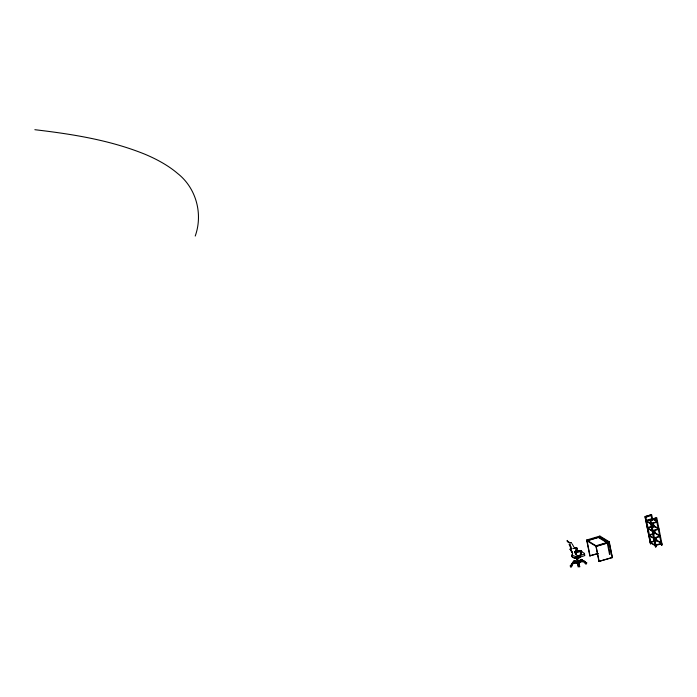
<?xml version="1.0" encoding="UTF-8"?>
<svg xmlns="http://www.w3.org/2000/svg" width="697" height="697" viewBox="0 0 697 697"><rect width="100%" height="100%" fill="white"/><g stroke="black" fill="none" stroke-linecap="round" stroke-linejoin="round"><path stroke-width="1.05" d="M572.594 553.941A3.241 0.958 -11.2 0 0 572.193 554.159L572.176 555.979A3.241 0.958 -11.2 0 1 572.568 555.701M572.263 563.315C572.707 561.573 575.539 564.57 573.509 562.714C577.935 561.181 566.077 566.809 575.922 562.374L572.237 563.524A1.446 1.316 -58.6 0 0 571.183 565.276L570.974 565.415M585.837 562.488L585.637 562.479A1.446 1.307 36.8 0 0 583.894 561.268L580.096 561.555L583.912 561.12L583.45 561.921L583.363 560.493L583.929 561.216A1.446 1.307 36.8 0 1 585.576 562.435L586.046 562.645M576.184 561.895L576.489 561.451M577.839 556.807L578.257 556.999A0.967 0.88 -58.6 0 0 579.521 557.844A0.967 0.88 -58.6 0 0 579.773 556.215L581.176 551.066C582.012 550.935 581.89 550.194 579.948 556.415M583.607 560.998L583.581 561.521M575.565 554.045A0.967 0.88 -58.6 0 0 575.373 553.575L575.766 553.862C578.737 547.772 576.21 544.191 575.417 553.653M572.22 563.071L572.237 563.524M575.269 553.087L579.137 551.937A2.169 0.645 -11.2 0 1 581.89 551.815L584.452 553.383A2.169 0.645 -11.2 0 1 583.232 554.446L577.046 556.293A3.241 0.958 -11.2 0 1 575.966 556.467L575.626 558.088A3.241 0.958 -11.2 0 0 577.36 557.87L579.294 557.295M195.221 236.048C203.175 213.918 196.223 188.016 177.596 173.448A486.863 143.965 -11.2 0 0 145.02 154.272C109.952 140.045 72.235 134.103 34.85 129.703M577.203 548.548L576.646 548.295L575.33 553.139M581.734 551.318L580.296 556.624L579.625 556.276M579.407 565.433C577.273 566.252 578.832 565.363 579.181 565.023M578.196 566.783C577.63 567.707 579.643 565.467 579.529 566.034M575.583 553.671L576.985 548.504M580.113 556.441L581.516 551.275M577.29 561.46L574.711 561.05A1.446 0.81 66.8 0 0 574.093 562.287L573.1 562.706A1.446 0.81 66.8 0 1 573.727 561.529L573.988 560.71L574.555 560.806M579.834 561.477L579.765 561.982M585.75 562.732C586.081 564.945 587.789 561.878 585.994 562.688M582.1 560.493C582.309 563.559 581.777 559.438 582.953 560.719M573.866 562.226L573.1 562.706M578.519 561.085L579.155 560.972M570.782 565.459L571.305 566.286L570.468 566.844L570.224 565.633L572.15 565.302L571.244 565.258M582.178 560.623C583.293 559.979 580.235 561.573 582.901 560.763A1.446 0.819 -89 0 0 581.829 559.935L581.603 559.674M577.7 557.278L576.802 557.53M572.995 562.505L573.727 562.244M578.013 558.863L577.613 559.038L578.118 558.924M577.43 561.181C575.365 561.974 580.235 561.512 578.179 561.024M579.338 565.528L579.181 565.555M578.615 561.216L581.368 559.316L580.636 559.918A1.446 0.819 -89 0 1 581.673 560.763L582.047 560.658M579.32 560.937L581.829 559.935M578.501 561.216L580.636 559.918M576.619 558.837L578.179 558.558L577.491 558.558M573.518 563.22L574.006 562.976M576.672 551.257L574.92 551.466L574.598 552.068L578.179 557.016M578.118 565.79L578.902 565.729M576.994 558.759L576.471 559.09L577.247 559.107M571.287 542.911L571.043 542.963A14.489 4.287 -11.2 0 1 567.027 540.55L567.436 540.428M575.966 558.262L575.722 558.314A14.489 4.287 -11.2 0 1 571.706 555.901L572.115 555.779M574.302 560.719L573.84 561.486A1.446 0.81 66.8 0 0 573.213 562.662M571.888 548.4L570.059 549.184L571.854 552.172M576.585 551.275L574.65 552.19M571.523 565.624L571.662 565.598A1.446 1.316 -58.6 0 1 572.699 563.803L576.375 562.627L576.14 562.218M578.545 563.263L577.639 563.655L578.04 565.25M652.113 520.093L650.989 514.83L645.692 516.416L651.146 543.573L650.484 543.765L645.03 516.608L651.651 514.63L652.775 519.892M598.174 553.575L589.819 555.84L586.63 540.027L599.882 536.071L609.283 541.822L612.349 557.635L598.932 561.407L595.935 546.274L609.1 542.344L612.349 557.635M596.162 546.457L609.413 542.501L599.986 536.777L586.761 540.706L596.188 546.431M600.248 536.934L587.083 540.863L590.08 555.997M571.862 548.8L570.46 548.914L571.758 548.522M576.323 551.048L581.359 550.761L574.99 551.684L580.949 550.778M586.63 540.027L596.031 545.777L609.283 541.822M655.45 533.432L648.829 535.409L653.786 538.441L660.408 536.463L655.45 533.432L654.753 530.269M576.402 557.879L578.615 557.217M579.686 557.182L583.546 556.023A2.169 0.645 -11.2 0 0 584.766 554.96L584.443 554.76M589.819 555.84L597.921 553.418M650.397 543.712L651.146 543.573M598.932 561.407L612.097 557.478M655.441 546.797L656.182 546.648L655.441 546.797L650.074 519.692L655.52 546.849M662.15 544.871L661.401 545.019L662.15 544.871L656.783 517.766L645.962 520.955L650.92 523.987L657.55 522.009L652.592 518.977M585.497 562.836L584.696 562.767L586.003 562.462M571.592 565.615L571.697 565.589A1.446 1.316 -58.6 0 1 572.751 563.838L572.751 563.838M578.78 565.711L578.292 565.755M577.473 559.072L577.107 559.194M578.214 563.106L578.005 565.04M578.092 566.252L579.59 566.356M571.357 565.659L570.834 565.65M585.271 562.871L585.21 562.923A1.446 1.307 36.8 0 0 583.572 561.704L579.765 562M574.11 548.025L576.419 547.781M573.875 548.304L576.811 547.981M573.875 548.539L576.419 548.016M582.849 561.198L582.152 561.373M574.328 560.719L574.79 560.928L574.502 560.606M573.727 561.529L576.297 561.878M577.177 561.503L574.659 560.937M578.667 562.235L579.277 564.788M578.693 563.167L579.068 563.681M651.137 515.571L645.927 517.209M645.03 516.608L650.484 543.765M654.701 533.58L654.091 530.469M599.072 537.282L607.932 542.693L610.206 554.211L609.544 554.411L607.261 542.893M598.409 537.474L606.381 542.353M570.416 548.687L570.12 549.419M572.071 543.808L573.823 546.857M572.525 552.46L570.312 549.28L572.577 552.991M572.045 552.477L572.62 553.392M569.519 544.043L570.869 547.023M569.048 544.148L570.46 547.319M569.946 544.488L570.416 545.542M578.893 563.594L579.32 564.997M570.834 546.622L571.192 547.72M581.69 559.857L581.716 559.935A1.446 0.819 -89 0 1 582.753 560.78M661.488 545.071L656.034 517.915L650.737 519.492L656.182 546.648M653.307 522.968L654.222 527.193M656.199 537.57L656.905 540.75M652.645 523.168L653.559 527.394M655.537 537.762L656.243 540.942M599.882 536.071L600.012 536.751M596.031 545.777L599.185 561.564M579.599 566.452L579.712 566.983L579.538 566.112M577.046 556.293L577.36 557.87M578.676 562.427L578.919 563.707M577.543 562.653L577.778 563.89M577.404 562.679L577.639 563.925M575.966 556.467A14.001 4.138 -11.2 0 1 572.193 554.159M575.992 558.149A14.001 4.138 -11.2 0 1 572.176 555.814M578.24 561.338A2.169 0.645 -11.2 0 1 579.904 562A2.169 0.645 -11.2 0 1 576.384 562.74A2.169 0.645 -11.2 0 1 577.377 561.521M578.101 560.658A2.169 0.645 -11.2 0 1 579.73 561.346A2.169 0.645 -11.2 0 1 576.158 562.043A2.169 0.645 -11.2 0 1 577.447 560.789M579.495 561.73A2.169 0.645 -11.2 0 1 579.599 562.679A2.169 0.645 -11.2 0 1 576.463 563.193A2.169 0.645 -11.2 0 1 576.916 562.157M578.31 556.92A0.967 0.88 -58.6 0 1 579.773 556.215M571.313 542.797A14.001 4.138 -11.2 0 1 567.506 540.471M570.486 566.461C571.636 568.813 572.324 564.187 570.494 566.4M585.332 563.411C586.404 565.903 587.353 561.564 585.341 563.35M586.238 563.228L585.341 563.603L586.212 563.289M570.86 566.208L571.836 566.321L570.895 566.164M652.505 518.524L645.875 520.502L650.832 523.534L657.454 521.556L652.505 518.524M656.182 518.655L650.885 520.241L656.182 518.655M653.185 525.895L647.304 527.734L652.261 530.765L658.892 528.779L653.934 525.756L653.272 525.947M653.272 526.348L647.391 528.178L652.348 531.21L658.979 529.232L654.021 526.2L653.272 526.348M655.363 532.978L648.733 534.956L653.69 537.988L660.32 536.01L655.363 532.978M656.043 540.349L650.17 542.188L655.128 545.22L661.749 543.242L656.792 540.21L656.043 540.349M656.138 540.802L650.257 542.641L655.215 545.673L661.845 543.686L656.888 540.663L656.138 540.802M579.094 557.583A0.967 0.88 -58.6 0 0 579.346 555.953A0.967 0.88 -58.6 0 0 577.883 556.659A0.967 0.88 -58.6 0 0 579.094 557.583"/></g></svg>
